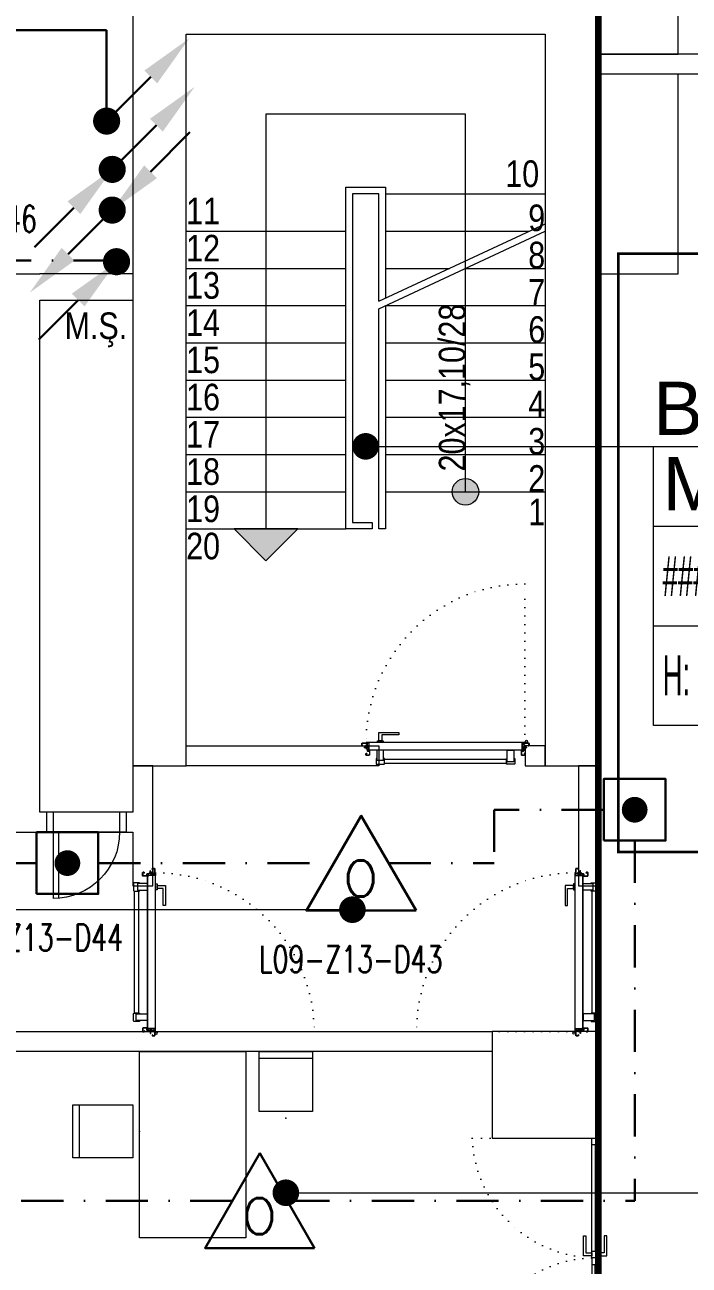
# Model space of a CAD drawing. Header units: metres. Extents: x -19121 to 152404, y -12107 to 29421.
# Drawn here: x 60009 to 60508, y 2304 to 3237 of the extents above; entities that cross this region are included whole.
import ezdxf
from ezdxf.enums import TextEntityAlignment as Align

# ---------------------------------------------------------------- set-up
doc = ezdxf.new("R2010")
doc.units = ezdxf.units.M
doc.header["$LTSCALE"] = 50
doc.header["$MEASUREMENT"] = 0
for name, pattern in [('DASHDOT', [25.4, 12.7, -6.35, 0, -6.35]), ('DOT2', [0.125, 0, -0.125]), ('DOT5', [0.75, 0, -0.75]), ('HIDDEN', [0.375, 0.25, -0.125])]:
    doc.linetypes.add(name, pattern=pattern)
doc.layers.get('0').update_dxf_attribs({"color": 9, "lineweight": 9})
for name, color, linetype, lineweight in [('00', 9, 'Continuous', 9), ('01', 9, 'Continuous', 9), ('05', 9, 'Continuous', 9), ('06B', 9, 'Continuous', 9), ('06D', 9, 'Continuous', 9), ('10', 9, 'Continuous', 9), ('14', 9, 'Continuous', 9), ('15', 9, 'Continuous', 9), ('19', 9, 'Continuous', 9), ('20', 9, 'DOT2', 9), ('21', 9, 'Continuous', 9), ('21_mahal200', 9, 'Continuous', 9), ('E-DEDEKTÖR NUMARALARI', 20, 'Continuous', 30), ('E-KABLO', 7, 'Continuous', 30), ('E-OK', 3, 'Continuous', 30), ('E-OPTİK DUMAN DEDEKTÖRÜ', 7, 'Continuous', 30), ('E-YANGIN İHBAR BUTONU', 7, 'Continuous', 30)]:
    doc.layers.add(name, color=color, linetype=linetype, lineweight=lineweight)
doc.styles.add('Arial', font='arial.ttf', dxfattribs={"height": 2.5})
doc.styles.add('E-YAZI', font='txttw.shx', dxfattribs={"height": 200})
doc.styles.add('MuuM_TEXT-STANDART', font='ARIALN.TTF')
doc.dimstyles.new('MuuM_DIM200', dxfattribs={"dimscale": 20, "dimtxt": 2, "dimasz": 1, "dimexe": 1, "dimexo": 1, "dimgap": 1, "dimtad": 1, "dimdec": 1, "dimrnd": 0.5, "dimdsep": 46, "dimtxsty": 'MuuM_TEXT-STANDART', "dimblk": 'ARCHTICK', "dimcen": 0, "dimdle": 0.15, "dimclrd": 256, "dimclre": 256, "dimclrt": 256, "dimadec": 0, "dimazin": 0, "dimtfac": 5, "dimtdec": 1, "dimtix": 1, "dimtmove": 2, "dimatfit": 3, "dimldrblk": 'DOT', "dimfxl": 3, "dimfxlon": 1, "dimtolj": 1, "dimlwd": -1, "dimlwe": -1, "dimarcsym": 0})

# ---------------------------------------------------------------- blocks, each defined once
blk = doc.blocks.new('100_OPTİK DUMAN DEDEKTÖRÜ 085')
at = {"layer": 'E-OPTİK DUMAN DEDEKTÖRÜ', "color": 4}
blk.add_lwpolyline([(2.059, 0), (0, 3.566), (-2.059, 0)], close=True, dxfattribs=at)
at = {"layer": 'E-OPTİK DUMAN DEDEKTÖRÜ', "color": 3, "style": 'E-YAZI'}
blk.add_text('O', height=1.36, dxfattribs=at).set_placement((-0.022, 1.201), align=Align.MIDDLE)
blk = doc.blocks.new('100_YANGIN İHBAR BUTONU 085')
at = {"layer": 'E-YANGIN İHBAR BUTONU', "color": 4}
blk.add_lwpolyline([(-1.16, -1.16), (-1.16, 1.16), (1.16, 1.16), (1.16, -1.16)], close=True, dxfattribs=at)
at = {"layer": 'E-YANGIN İHBAR BUTONU', "color": 3, "const_width": 0.483}
blk.add_lwpolyline([(-0.242, 0, 1), (0.242, 0, 1)], format="xyb", close=True, dxfattribs=at)
blk = doc.blocks.new('*U240')
at = {"layer": 'E-OK', "color": 3, "linetype": 'Continuous'}
for p, q in [((84.9, 84.8), (172.1, 172)), ((-97.8, -97.7), (0, 0))]:
    blk.add_line(p, q, dxfattribs=at)
at = {"layer": 'E-OK', "color": 4, "linetype": 'Continuous', "const_width": 30}
blk.add_lwpolyline([(-15, 0, 1), (15, 0, 1)], format="xyb", close=True, dxfattribs=at)
at = {"layer": 'E-OK', "color": 3, "linetype": 'Continuous'}
for points in [[(99, 70.7), (70.7, 99), (0, 0)], [(-83.6, -111.9), (-111.9, -83.6), (-182.7, -182.5)]]:
    blk.add_solid(points, dxfattribs=at)
blk = doc.blocks.new('*U239')
at = {"layer": 'E-OK', "color": 3, "linetype": 'Continuous'}
blk.add_line((-97.8, -97.7), (0, 0), dxfattribs=at)
at = {"layer": 'E-OK', "color": 4, "linetype": 'Continuous', "const_width": 30}
blk.add_lwpolyline([(-15, 0, 1), (15, 0, 1)], format="xyb", close=True, dxfattribs=at)
at = {"layer": 'E-OK', "color": 3, "linetype": 'Continuous'}
blk.add_solid([(-83.6, -111.9), (-111.9, -83.6), (-182.7, -182.5)], dxfattribs=at)
blk = doc.blocks.new('*U241')
at = {"layer": 'E-OK', "color": 3, "linetype": 'Continuous'}
blk.add_line((84.9, 84.8), (172.1, 172), dxfattribs=at)
at = {"layer": 'E-OK', "color": 4, "linetype": 'Continuous', "const_width": 30}
blk.add_lwpolyline([(-15, 0, 1), (15, 0, 1)], format="xyb", close=True, dxfattribs=at)
at = {"layer": 'E-OK', "color": 3, "linetype": 'Continuous'}
blk.add_solid([(99, 70.7), (70.7, 99), (0, 0)], dxfattribs=at)
blk = doc.blocks.new('p-kolon_80x80')
blk.add_lwpolyline([(-40, -40), (40, -40), (40, 40), (-40, 40)], close=True)
blk = doc.blocks.new('1.bod.mimari.elk')
at = {"layer": '01'}
blk.add_lwpolyline([(4130, -5950), (4130, -5950), (4130, -5950), (4130, -5400), (4400, -5400), (4400, -5950), (4400, -5950), (4400, -5950), (4440, -5950), (4440, -5350), (4090, -5350), (4090, -5950), (4130, -5950)], dxfattribs=at)
blk.add_blockref('p-kolon_80x80', (4400, -6190), dxfattribs=at)
blk = doc.blocks.new('p-M01-M02_merdiven-1050')
at = {"layer": '19'}
h = blk.add_hatch(color=256, dxfattribs=at)
h.dxf.hatch_style = 1
edge = h.paths.add_edge_path()
edge.add_arc((210, -344), 10, 270, 630)
h = blk.add_hatch(color=256, dxfattribs=at)
h.dxf.hatch_style = 1
h.paths.add_polyline_path([(84, -372), (36, -372), (60, -396.04)])
at = {"layer": '19', "linetype": 'Continuous'}
for points in [[(210, -344), (210, -120), (210, -60), (60, -60), (60, -372)], [(145, -200.74), (145, -120), (125, -120), (125, -120), (125, -367), (140, -367), (140, -372), (120, -372), (120, -367), (120, -115), (120, -115), (150, -115), (150, -198.41)], [(150, -120), (270, -120)], [(0, -148), (120, -148)], [(145, -200.74), (270, -142.41)], [(145, -206.33), (270, -148)], [(150, -148), (258.02, -148)], [(0, -176), (120, -176)], [(150, -176), (198.02, -176)], [(210, -176), (270, -176)], [(0, -204), (120, -204)], [(150, -204), (270, -204)], [(0, -232), (120, -232)], [(150, -232), (270, -232)], [(0, -260), (120, -260)], [(150, -260), (270, -260)], [(0, -288), (120, -288)], [(150, -288), (270, -288)], [(0, -316), (120, -316)], [(150, -316), (270, -316)], [(0, -344), (120, -344)], [(150, -344), (270, -344)], [(0, -372), (120, -372)]]:
    blk.add_lwpolyline(points, dxfattribs=at)
at = {"layer": '19'}
for points in [[(145, -206.33), (270, -148)], [(150, -204), (150, -372), (150, -372), (145, -372), (145, -372), (145, -206.33)]]:
    blk.add_lwpolyline(points, dxfattribs=at)
blk.add_lwpolyline([(84, -372), (36, -372), (60, -396.04)], close=True, dxfattribs=at)
blk.add_circle((210, -344), 10, dxfattribs=at)
blk = doc.blocks.new('p-M01-M02_M03_formül_2a')
at = {"layer": '21', "style": 'MuuM_TEXT-STANDART'}
for s, p in [('10', (239.98, -114.81)), ('11', (0, -142.81)), ('12', (0, -170.81)), ('13', (0, -198.81)), ('14', (0, -226.81)), ('15', (0, -254.81)), ('16', (0, -282.81)), ('17', (0, -310.81)), ('18', (0, -338.81)), ('19', (0, -366.81)), ('20', (0, -394.81))]:
    blk.add_text(s, height=20, dxfattribs=at).set_placement(p)
for s, p in [('9', (270, -148)), ('8', (270, -176)), ('7', (270, -204)), ('6', (270, -232)), ('5', (270, -260)), ('4', (270, -288)), ('3', (270, -316)), ('2', (270, -344)), ('1', (270, -369.26))]:
    blk.add_text(s, height=20, dxfattribs=at).set_placement(p, align=Align.RIGHT)
blk.add_text('20x17,10/28', height=20, rotation=90, dxfattribs=at).set_placement((210, -202.6), align=Align.RIGHT)
blk = doc.blocks.new('*U19')
at = {"ltscale": 15}
for p, q in [((-25, 1), (-26, 0)), ((-25, -1), (-26, 0)), ((-23, 1), (-25, 1)), ((-23, 1), (-23, -2)), ((-21, -3), (-18, 3)), ((-21, -3), (-18, 3)), ((-20, -3), (-17, 3)), ((-20, -3), (-16, 3)), ((-18, -3), (-15, 3)), ((-18, -3), (-15, 3)), ((-18, 1), (-18, 2)), ((-17, -3), (-14, 3)), ((-17, -3), (-13, 3)), ((-17, 1), (-17, 2)), ((-15, -3), (-12, 3)), ((-15, -3), (-12, 3)), ((-15, 1), (-15, 2)), ((-14, -3), (-11, 3)), ((-14, -3), (-10, 3)), ((-14, 1), (-14, 2)), ((-12, -3), (-9, 3)), ((-12, -3), (-9, 3)), ((-12, 1), (-12, 2)), ((-11, -3), (-8, 3)), ((-11, -3), (-7, 3)), ((-11, 1), (-11, 2)), ((-9, -3), (-6, 3)), ((-9, -3), (-6, 3)), ((-9, 1), (-9, 2)), ((-8, -3), (-4, 3)), ((-8, -3), (-5, 3)), ((-8, 1), (-8, 2)), ((-6, -3), (-3, 3)), ((-6, -3), (-3, 3)), ((-6, 1), (-6, 2)), ((-5, -3), (-1, 3)), ((-5, -3), (-2, 3)), ((-5, 1), (-5, 2)), ((-3, 1), (-3, 2)), ((0, 4), (-2, 1)), ((-2, 1), (-2, 2)), ((0, 0), (-1, 0)), ((-25, -1), (-23, -2)), ((-9, -2), (-23, -2)), ((-21, -3), (-21, -2)), ((-20, -3), (-19, -2)), ((-20, -2), (-19, -2)), ((-19, -2), (-18, -2)), ((-18, -3), (-18, -2)), ((-17, -3), (-16, -2)), ((-17, -2), (-16, -2)), ((-16, -2), (-15, -2)), ((-15, -3), (-15, -2)), ((-14, -3), (-13, -2)), ((-14, -2), (-13, -2)), ((-13, -2), (-12, -2)), ((-12, -3), (-12, -2)), ((-11, -3), (-10, -2)), ((-11, -2), (-10, -2)), ((-10, -2), (-9, -2)), ((-9, -3), (-9, -2)), ((-8, -2), (-7, -2)), ((-8, -3), (-7, -2)), ((-7, -2), (-6, -2)), ((-6, -3), (-6, -2)), ((-5, -2), (-4, -2)), ((-5, -3), (-4, -2)), ((-4, -2), (-2, -2)), ((0, -4), (-2, -2)), ((0, 0), (-1, 0))]:
    blk.add_line(p, q, dxfattribs=at)
for p, q in [((-7, 1), (-23, 1)), ((-17, 1), (-19, 1)), ((-16, 1), (-17, 1)), ((-14, 1), (-16, 1)), ((-13, 1), (-14, 1)), ((-11, 1), (-13, 1)), ((-10, 1), (-11, 1)), ((-8, 1), (-10, 1)), ((-7, 1), (-8, 1)), ((-5, 1), (-7, 1)), ((-4, 1), (-5, 1)), ((-2, 1), (-4, 1)), ((-2, 1), (-2, 1)), ((0, 0), (0, 4)), ((-2, -2), (-2, -2)), ((0, 0), (0, -4))]:
    blk.add_line(p, q)
for centre, radius, start, end in [((-26, 4), 3.92, 274.361, 322.1025), ((-26, -4), 3.92, 37.8975, 85.639), ((-18, 3), 0.0971, 330.3204, 150.3204), ((-17, 3), 0.0971, 330.3204, 150.3204), ((-15, 3), 0.0971, 330.3204, 150.3204), ((-14, 3), 0.0971, 330.3204, 150.3204), ((-12, 3), 0.0971, 330.3204, 150.3204), ((-11, 3), 0.0971, 330.3204, 150.3204), ((-9, 3), 0.0971, 330.3204, 150.3204), ((-8, 3), 0.0971, 330.3204, 150.3204), ((-6, 3), 0.0971, 330.3204, 150.3204), ((-5, 3), 0.0971, 330.3204, 150.3204), ((-3, 3), 0.0971, 330.3204, 150.3204), ((-2, 3), 0.0971, 330.3204, 150.3204), ((-1, 0), 0.486, 90, 270), ((0, 4), 0.25, 0, 150.0864), ((-21, -3), 0.0971, 150.3204, 330.3204), ((-20, -3), 0.0971, 150.3204, 330.3204), ((-18, -3), 0.0971, 150.3204, 330.3204), ((-17, -3), 0.0971, 150.3204, 330.3204), ((-15, -3), 0.0971, 150.3204, 330.3204), ((-14, -3), 0.0971, 150.3204, 330.3204), ((-12, -3), 0.0971, 150.3204, 330.3204), ((-11, -3), 0.0971, 150.3204, 330.3204), ((-9, -3), 0.0971, 150.3204, 330.3204), ((-8, -3), 0.0971, 150.3204, 330.3204), ((-6, -3), 0.0971, 150.3204, 330.3204), ((-5, -3), 0.0971, 150.3204, 330.3204), ((0, -4), 0.25, 209.9136, 0)]:
    blk.add_arc(centre, radius, start, end, dxfattribs=at)
blk = doc.blocks.new('conta')
at = {"ltscale": 10}
for p, q in [((-2649.9, 5345.5), (-2649.8, 5345.6)), ((-2649.7, 5345.4), (-2649.3, 5345.4)), ((-2649.2, 5345.4), (-2649.1, 5345.5)), ((-2648.8, 5345.1), (-2648.6, 5345.3)), ((-2648.8, 5344.9), (-2648.6, 5345.2)), ((-2648.6, 5345.3), (-2648.6, 5345.3)), ((-2649.9, 5344.5), (-2649.8, 5344.3)), ((-2649.8, 5344.3), (-2649.7, 5344.3)), ((-2649, 5344), (-2648.8, 5343.8)), ((-2648.9, 5344.1), (-2648.7, 5343.9)), ((-2648.7, 5343.8), (-2648.7, 5343.8))]:
    blk.add_line(p, q, dxfattribs=at)
for centre, radius, start, end in [((-2649.8, 5345.5), 0.05, 140.6345, 188.9372), ((-2653, 5345), 3.19, 350.4674, 8.9372), ((-2649.7, 5345.6), 0.0696, 22.2428, 159.258), ((-2650.9, 5345), 1.24, 340.3382, 16.7772), ((-2649.7, 5345.4), 0.03, 90, 196.7772), ((-2649.3, 5345.5), 0.05, 270, 303.0062), ((-2649.1, 5345.5), 0.03, 4.7972, 123.0062), ((-2651.2, 5344.8), 2.33, 7.5897, 18.7951), ((-2649, 5345.6), 0.05, 18.7951, 42.1429), ((-2650.2, 5345), 1.27, 338.7066, 23.0418), ((-2648.6, 5345.3), 0.05, 52.7347, 142.7347), ((-2648.6, 5345.3), 0.05, 322.7347, 52.7347), ((-2649.9, 5344.5), 0.02, 170.4674, 213.7451), ((-2649.7, 5344.6), 0.03, 160.3382, 273.2666), ((-2649.6, 5341.5), 3.01, 80.4362, 93.2666), ((-2649.2, 5344.1), 0.231, 353.9571, 81.9004), ((-2649.1, 5344.5), 0.03, 260.4362, 338.7066), ((-2648.9, 5344.1), 0.1, 173.9571, 217.2653), ((-2648.8, 5345.1), 0.05, 187.5897, 322.7347), ((-2658.2, 5345.2), 9.36, 353.6857, 357.8537), ((-2648.8, 5344.2), 0.1, 173.6857, 217.2653), ((-2648.8, 5344.8), 0.05, 142.7347, 180.2669), ((-2648.7, 5343.8), 0.05, 217.2653, 307.2653), ((-2648.7, 5343.8), 0.05, 307.2653, 37.2653)]:
    blk.add_arc(centre, radius, start, end, dxfattribs=at)
for points, knots in [([(-2649, 5345.6), (-2649, 5345.6), (-2649.1, 5345.7), (-2649.2, 5345.4), (-2649.3, 5345.7), (-2649.4, 5345.5), (-2649.5, 5345.7), (-2649.6, 5345.5), (-2649.7, 5345.6), (-2649.7, 5345.6)], [0.0086373, 0.0086373, 0.0086373, 0.0086373, 0.1097304, 0.3133405, 0.4430081, 0.5658764, 0.7165186, 0.8527974, 0.9648495, 0.9648495, 0.9648495, 0.9648495]), ([(-2649.7, 5344.3), (-2649.7, 5344.3), (-2649.7, 5344.5), (-2649.6, 5344.3), (-2649.3, 5344.4), (-2649.2, 5344.4), (-2649.2, 5344.4)], [0, 0, 0, 0, 0.1008757, 0.3841126, 0.5436166, 0.6906785, 0.6906785, 0.6906785, 0.6906785])]:
    blk.add_open_spline(points, degree=3, knots=knots, dxfattribs=at)
blk = doc.blocks.new('p-yn_sackasa')
at = {"layer": '10', "linetype": 'Continuous'}
for p, q in [((-2.19, 0), (-2.19, -0.15)), ((0, 6.16), (0, 6.9)), ((0.01, 6.9), (0.01, 6.15)), ((0.14, 6.9), (0.14, 6.16)), ((0.15, 6.9), (0.15, 6.16)), ((2.69, 7.16), (0.26, 7.16)), ((2.69, 7.15), (0.26, 7.15)), ((2.69, 7.02), (0.26, 7.02)), ((0.26, 7.01), (2.69, 7.01)), ((0.26, 6.05), (0.76, 6.05)), ((0.75, 6.04), (0.26, 6.04)), ((0.26, 5.91), (0.75, 5.91)), ((0.76, 5.9), (0.26, 5.9)), ((0.67, -0.71), (0.67, 2.27)), ((0.69, -0.71), (0.69, 2.27)), ((0.75, 5.91), (0.75, 6.04)), ((0.76, 5.9), (0.76, 6.05)), ((0.81, -0.71), (0.81, 2.27)), ((0.83, -0.71), (0.83, 2.27)), ((0.92, 2.33), (0.95, 2.32)), ((0.93, 2.34), (0.95, 2.33)), ((1.01, 2.46), (0.99, 2.47)), ((0.99, 2.46), (1.01, 2.45)), ((1.11, 2.52), (1.11, 3.73)), ((1.12, 2.52), (1.12, 3.73)), ((1.25, 3.73), (1.25, 2.52)), ((1.26, 2.52), (1.26, 3.73)), ((1.37, 3.98), (2.49, 3.98)), ((2.49, 3.97), (1.37, 3.97)), ((1.37, 3.84), (2.49, 3.84)), ((2.49, 3.83), (1.37, 3.83)), ((2.6, 3.69), (2.5, 3.36)), ((2.51, 3.35), (2.61, 3.69)), ((2.73, 3.65), (2.63, 3.32)), ((2.74, 3.64), (2.64, 3.31)), ((2.8, 3.29), (2.8, 6.9)), ((2.81, 3.29), (2.81, 6.9)), ((2.94, 3.29), (2.94, 6.9)), ((2.95, 3.29), (2.95, 6.9)), ((-2.95, -0.25), (-2.95, -1.75)), ((-2.94, -1.75), (-2.94, -0.25)), ((-2.81, -0.25), (-2.81, -1.75)), ((-2.8, -0.25), (-2.8, -1.75)), ((-2.19, 0), (-2.7, 0)), ((-2.2, -0.01), (-2.7, -0.01)), ((-2.2, -0.14), (-2.7, -0.14)), ((-2.19, -0.15), (-2.7, -0.15)), ((1.01, -1.85), (-2.7, -1.85)), ((1.01, -1.86), (-2.7, -1.86)), ((-2.7, -1.99), (1.01, -1.99)), ((1.01, -2), (-2.7, -2)), ((-2.2, -0.14), (-2.2, -0.01)), ((0.92, -0.77), (0.95, -0.76)), ((0.93, -0.78), (0.95, -0.77)), ((0.99, -0.89), (1.01, -0.88)), ((1.01, -0.89), (0.99, -0.91)), ((1.11, -0.96), (1.11, -1.75)), ((1.12, -0.96), (1.12, -1.75)), ((1.25, -0.96), (1.25, -1.75)), ((1.26, -0.96), (1.26, -1.75))]:
    blk.add_line(p, q, dxfattribs=at)
for points in [[(0.15, 2.14), (0.67, 2.14), (0.67, -0.54), (0.15, -0.54)], [(0.15, 2.14), (0.41, 2.14), (0.41, -0.54), (0.15, -0.54)]]:
    blk.add_lwpolyline(points, close=True, dxfattribs=at)
for centre, radius, start, end in [((0.26, 6.9), 0.261, 90, 180), ((0.26, 6.16), 0.261, 180, 270), ((0.26, 6.9), 0.249, 90, 180), ((0.26, 6.16), 0.249, 181.34499, 271.35021), ((0.26, 6.9), 0.122, 90, 180), ((0.26, 6.16), 0.122, 180, 270), ((0.26, 6.9), 0.11, 90, 180), ((0.26, 6.16), 0.11, 180, 270), ((0.89, 2.27), 0.219, 63.21528, 180), ((0.89, 2.27), 0.206, 63.21689, 180), ((0.89, 2.27), 0.0801, 63.21502, 180), ((0.89, 2.27), 0.0674, 63.21445, 180), ((1.04, 2.52), 0.206, 243.2197, 0), ((1.04, 2.52), 0.219, 243.21479, 0), ((1.04, 2.52), 0.0801, 243.22028, 0), ((1.04, 2.52), 0.0674, 243.21287, 0), ((1.37, 3.73), 0.253, 90, 180), ((1.37, 3.73), 0.24, 90, 180), ((1.37, 3.73), 0.114, 90, 180), ((1.37, 3.73), 0.101, 90, 180), ((2.49, 3.72), 0.261, 342.86025, 90), ((2.49, 3.72), 0.249, 342.86129, 90), ((2.49, 3.72), 0.122, 342.86074, 90), ((2.49, 3.72), 0.11, 342.86215, 90), ((2.72, 3.29), 0.232, 162.8601, 0), ((2.72, 3.29), 0.219, 162.86127, 0), ((2.72, 3.29), 0.0927, 162.86053, 0), ((2.72, 3.29), 0.0801, 162.86241, 0), ((2.69, 6.9), 0.261, 0, 90), ((2.69, 6.9), 0.249, 0, 90), ((2.69, 6.9), 0.122, 0, 90), ((2.69, 6.9), 0.11, 0, 90), ((-2.7, -0.25), 0.253, 90, 180), ((-2.7, -1.75), 0.253, 180, 270), ((-2.7, -0.25), 0.24, 90, 180), ((-2.7, -1.75), 0.24, 180, 270), ((-2.7, -0.25), 0.114, 90, 180), ((-2.7, -1.75), 0.114, 180, 270), ((-2.7, -0.25), 0.101, 90, 180), ((-2.7, -1.75), 0.101, 180, 270), ((0.89, -0.71), 0.219, 180, 296.78496), ((0.89, -0.71), 0.206, 180, 296.78515), ((0.89, -0.71), 0.0801, 180, 296.78498), ((0.89, -0.71), 0.0674, 180, 180.52454), ((0.89, -0.71), 0.0674, 180, 296.78713), ((1.04, -0.96), 0.219, 0, 116.78545), ((1.04, -0.96), 0.206, 0, 116.78362), ((1.04, -0.96), 0.0801, 0, 116.78105), ((1.04, -0.96), 0.0674, 0, 116.78713), ((1.01, -1.75), 0.114, 270, 0), ((1.01, -1.75), 0.24, 270, 0), ((1.01, -1.75), 0.101, 270, 0), ((1.01, -1.75), 0.253, 270, 0)]:
    blk.add_arc(centre, radius, start, end, dxfattribs=at)
at = {"layer": '10', "xscale": 0.0842696629213483, "yscale": 0.0842696629213483, "zscale": 0.0842696629213483}
blk.add_blockref('*U19', (0.95, 1.35), dxfattribs=at)
at = {"layer": '14', "xscale": -0.7887640449438696, "yscale": 0.7887640449438696, "zscale": 0.7887640449438204, "rotation": 90}
blk.add_blockref('conta', (4217.78, -2086.42), dxfattribs=at)
blk = doc.blocks.new('*U372')
at = {"layer": '06D'}
for points in [[(8.5, 9.56), (7.87, 9.56), (7.87, 13.56, -0.414214), (8.25, 13.93), (13.75, 13.93, -0.414214), (14.12, 13.56), (14.12, 9.56), (13.5, 9.56)], [(111.5, 9.56), (112.12, 9.56), (112.12, 13.56, 0.414214), (111.75, 13.93), (106.25, 13.93, 0.414214), (105.87, 13.56), (105.87, 9.56), (106.5, 9.56)]]:
    blk.add_lwpolyline(points, format="xyb", dxfattribs=at)
for points in [[(8.5, 12.06), (13.5, 12.06), (13.5, 3.44), (8.5, 3.44)], [(14.12, 13.31), (105.87, 13.31), (105.87, 10.18), (14.12, 10.18)], [(111.5, 10.94), (106.5, 10.94), (106.5, 3.44), (111.5, 3.44)]]:
    blk.add_lwpolyline(points, close=True, dxfattribs=at)
for points in [[(110.12, -3.81), (110.12, -10.06), (95.12, -10.06), (95.12, -8.19), (107.87, -8.19), (107.87, -8.19), (107.87, -3.81), (110.12, -3.81)], [(111.2, -2.56), (111.2, -3.81), (106.8, -3.81), (106.8, -2.56), (111.2, -2.56)]]:
    blk.add_lwpolyline(points, dxfattribs=at)
at = {"layer": '10', "ltscale": 10}
for p, q in [((2, 1.51), (1, 1.51)), ((2, 1.31), (1, 1.31)), ((1, 0.91), (2, 0.26)), ((2, 0.26), (2, 1.76)), ((2, 1.76), (2.3, 1.76)), ((2, -0.17), (2, 0.26)), ((2.3, -2.19), (2.3, 3.34)), ((2.3, 1.76), (2.3, 0.26)), ((2.3, 0.26), (2.3, -0.17)), ((2.4, 3.44), (117.6, 3.44)), ((2.45, -2.29), (2.45, 3.24)), ((2.5, 3.29), (117.5, 3.29)), ((117.55, -2.29), (117.55, 3.24)), ((117.7, -2.19), (117.7, 3.34)), ((117.7, 1.76), (118, 1.76)), ((117.7, 1.33), (117.7, 1.76)), ((117.7, 1.76), (118, 1.76)), ((117.7, 1.33), (117.7, 1.76)), ((117.7, -0.17), (117.7, 1.33)), ((117.7, -0.17), (117.7, 1.33)), ((118, 1.76), (118, 1.33)), ((118, 1.76), (118, 1.33)), ((118, 1.33), (118, -0.17)), ((119, 0.68), (118, 1.33)), ((118, 1.33), (118, -0.17)), ((119, 0.68), (118, 1.33)), ((118, 0.28), (119, 0.28)), ((118, 0.28), (119, 0.28)), ((118, 0.08), (119, 0.08)), ((118, 0.08), (119, 0.08)), ((-1.6, -2.73), (-1.73, -2.62)), ((-1.6, -2.73), (-1.73, -2.62)), ((-1.22, -2.16), (-1.22, -2.29)), ((-1.22, -2.16), (-1.05, -2.16)), ((-1.22, -2.16), (-1.22, -2.29)), ((-1.22, -2.16), (-1.05, -2.16)), ((-1.05, -2), (-1.05, -2.43)), ((-1.05, -2), (-1.05, -2.43)), ((-0.84, -2), (-0.84, -2.43)), ((-0.84, -2), (-0.84, -2.43)), ((0.3, -2.46), (0.3, -2.34)), ((0.4, -2.24), (2.25, -2.24)), ((0.4, -2.56), (119.6, -2.56)), ((0.45, -2.41), (0.45, -2.39)), ((0.45, -2.39), (2.35, -2.39)), ((0.45, -2.41), (119.54, -2.41)), ((2.3, -0.17), (2, -0.17)), ((119.54, -2.39), (117.65, -2.39)), ((118, -0.17), (117.7, -0.17)), ((118, -0.17), (117.7, -0.17)), ((119.6, -2.24), (117.75, -2.24)), ((119.55, -2.41), (119.55, -2.39)), ((119.7, -2.46), (119.7, -2.34))]:
    blk.add_line(p, q, dxfattribs=at)
blk.add_circle((-0.95, -3.26), 0.843, dxfattribs=at)
blk.add_circle((-0.95, -3.26), 0.843, dxfattribs=at)
for centre, radius, start, end in [((2.4, 3.34), 0.1, 90, 180), ((2.5, 3.24), 0.05, 90, 180), ((117.56, 3.3), 0.141, 14.92708, 75.07292), ((-0.95, -3.26), 1.01, 105.71386, 140.5908), ((-0.95, -3.26), 1.01, 105.71386, 140.5908), ((-0.42, -2.26), 0.428, 142.37905, 203.64803), ((-0.42, -2.26), 0.428, 142.37905, 203.64803), ((-0.42, -2.26), 0.302, 119.96851, 254.44758), ((-0.42, -2.26), 0.302, 119.96851, 254.44758), ((0.4, -2.34), 0.1, 90, 180), ((0.4, -2.46), 0.1, 180, 270), ((0.45, -2.39), 0.005, 90, 180), ((0.45, -2.41), 0.005, 180, 270), ((2.25, -2.19), 0.05, 270, 0), ((2.35, -2.29), 0.1, 270, 0), ((117.65, -2.29), 0.1, 180, 270), ((117.75, -2.19), 0.05, 180, 270), ((119.54, -2.39), 0.005, 0, 90), ((119.54, -2.41), 0.005, 270, 360), ((119.6, -2.34), 0.1, 0, 90), ((119.6, -2.46), 0.1, 270, 0)]:
    blk.add_arc(centre, radius, start, end, dxfattribs=at)
at = {"layer": '20'}
blk.add_lwpolyline([(0.3, -2.4), (0.3, -121.8, 0.414214), (119.7, -2.4, -1)], format="xyb", dxfattribs=at)
blk.add_blockref('p-yn_sackasa', (0, 0))
at = {"xscale": -1}
blk.add_blockref('p-yn_sackasa', (120, 0), dxfattribs=at)
blk = doc.blocks.new('*U373')
at = {"layer": '06D'}
for points in [[(8.5, 9.56), (7.87, 9.56), (7.87, 13.56, -0.414214), (8.25, 13.93), (13.75, 13.93, -0.414214), (14.12, 13.56), (14.12, 9.56), (13.5, 9.56)], [(111.5, 9.56), (112.12, 9.56), (112.12, 13.56, 0.414214), (111.75, 13.93), (106.25, 13.93, 0.414214), (105.87, 13.56), (105.87, 9.56), (106.5, 9.56)]]:
    blk.add_lwpolyline(points, format="xyb", dxfattribs=at)
for points in [[(8.5, 10.94), (13.5, 10.94), (13.5, 3.44), (8.5, 3.44)], [(105.87, 13.31), (14.12, 13.31), (14.12, 10.18), (105.87, 10.18)], [(111.5, 12.06), (106.5, 12.06), (106.5, 3.44), (111.5, 3.44)]]:
    blk.add_lwpolyline(points, close=True, dxfattribs=at)
for points in [[(8.8, -2.56), (8.8, -3.81), (13.2, -3.81), (13.2, -2.56), (8.8, -2.56)], [(9.87, -3.81), (9.87, -10.06), (24.87, -10.06), (24.87, -8.19), (12.12, -8.19), (12.12, -8.19), (12.12, -3.81), (9.87, -3.81)]]:
    blk.add_lwpolyline(points, dxfattribs=at)
at = {"layer": '10', "ltscale": 10}
for p, q in [((1, 0.68), (2, 1.33)), ((1, 0.68), (2, 1.33)), ((2, 0.28), (1, 0.28)), ((2, 0.28), (1, 0.28)), ((2, 0.08), (1, 0.08)), ((2, 0.08), (1, 0.08)), ((2, 1.76), (2, 1.33)), ((2.3, 1.76), (2, 1.76)), ((2, 1.76), (2, 1.33)), ((2.3, 1.76), (2, 1.76)), ((2, 1.33), (2, -0.17)), ((2, 1.33), (2, -0.17)), ((2.3, -2.19), (2.3, 3.34)), ((2.3, 1.33), (2.3, 1.76)), ((2.3, 1.33), (2.3, 1.76)), ((2.3, -0.17), (2.3, 1.33)), ((2.3, -0.17), (2.3, 1.33)), ((117.6, 3.44), (2.4, 3.44)), ((2.45, -2.29), (2.45, 3.24)), ((117.5, 3.29), (2.5, 3.29)), ((117.55, -2.29), (117.55, 3.24)), ((117.7, -2.19), (117.7, 3.34)), ((117.7, 1.76), (117.7, 0.26)), ((118, 1.76), (117.7, 1.76)), ((117.7, 0.26), (117.7, -0.17)), ((118, 0.26), (118, 1.76)), ((118, 1.51), (119, 1.51)), ((118, 1.31), (119, 1.31)), ((119, 0.91), (118, 0.26)), ((118, -0.17), (118, 0.26)), ((0.3, -2.46), (0.3, -2.34)), ((0.4, -2.24), (2.25, -2.24)), ((119.6, -2.56), (0.4, -2.56)), ((0.45, -2.41), (0.45, -2.39)), ((0.45, -2.39), (2.35, -2.39)), ((119.54, -2.41), (0.45, -2.41)), ((2, -0.17), (2.3, -0.17)), ((2, -0.17), (2.3, -0.17)), ((119.54, -2.39), (117.65, -2.39)), ((117.7, -0.17), (118, -0.17)), ((119.6, -2.24), (117.75, -2.24)), ((119.55, -2.41), (119.55, -2.39)), ((119.7, -2.46), (119.7, -2.34)), ((120.84, -2), (120.84, -2.43)), ((120.84, -2), (120.84, -2.43)), ((121.05, -2), (121.05, -2.43)), ((121.05, -2), (121.05, -2.43)), ((121.22, -2.16), (121.05, -2.16)), ((121.22, -2.16), (121.05, -2.16)), ((121.22, -2.16), (121.22, -2.29)), ((121.22, -2.16), (121.22, -2.29)), ((121.6, -2.73), (121.73, -2.62)), ((121.6, -2.73), (121.73, -2.62))]:
    blk.add_line(p, q, dxfattribs=at)
blk.add_circle((120.95, -3.26), 0.843, dxfattribs=at)
blk.add_circle((120.95, -3.26), 0.843, dxfattribs=at)
for centre, radius, start, end in [((2.44, 3.3), 0.141, 104.92708, 165.07292), ((117.5, 3.24), 0.05, 0, 90), ((117.6, 3.34), 0.1, 0, 90), ((0.4, -2.34), 0.1, 90, 180), ((0.4, -2.46), 0.1, 180, 270), ((0.45, -2.39), 0.005, 90, 180), ((0.45, -2.41), 0.005, 180, 270), ((2.25, -2.19), 0.05, 270, 0), ((2.35, -2.29), 0.1, 270, 0), ((117.65, -2.29), 0.1, 180, 270), ((117.75, -2.19), 0.05, 180, 270), ((119.54, -2.39), 0.005, 0, 90), ((119.54, -2.41), 0.005, 270, 360), ((119.6, -2.34), 0.1, 0, 90), ((119.6, -2.46), 0.1, 270, 0), ((120.42, -2.26), 0.302, 285.55242, 60.03149), ((120.42, -2.26), 0.302, 285.55242, 60.03149), ((120.42, -2.26), 0.428, 336.35197, 37.62095), ((120.42, -2.26), 0.428, 336.35197, 37.62095), ((120.95, -3.26), 1.01, 39.4092, 74.28614), ((120.95, -3.26), 1.01, 39.4092, 74.28614)]:
    blk.add_arc(centre, radius, start, end, dxfattribs=at)
at = {"layer": '20'}
blk.add_lwpolyline([(119.7, -2.4), (119.7, -121.8, -0.414214), (0.3, -2.4, 1)], format="xyb", dxfattribs=at)
blk.add_blockref('p-yn_sackasa', (0, 0))
at = {"xscale": -1}
blk.add_blockref('p-yn_sackasa', (120, 0), dxfattribs=at)
blk = doc.blocks.new('p-birim')
blk.add_lwpolyline([(0, 0), (1, 0), (1, 1), (0, 1)], close=True)
blk = doc.blocks.new('p-sandalye')
blk.add_line((-45, 20), (-45, -20))
blk.add_lwpolyline([(-5, 20), (-50, 20), (-50, -20), (-5, -20)], close=True)
blk.add_point((0, 0.11))
blk = doc.blocks.new('p-masa_servis')
at = {"linetype": 'DOT5'}
blk.add_lwpolyline([(0, 0), (0, 0)], dxfattribs=at)
blk.add_lwpolyline([(0, 0), (0, -80), (140, -80), (140, 0)], close=True)
for p, rotation in [((60, 0), 270), ((50, -110.11), 2.073722e-10)]:
    blk.add_blockref('p-sandalye', p, dxfattribs=dict(rotation=rotation))
blk = doc.blocks.new('p-al-01_a')
at = {"layer": '06B'}
for points in [[(-5, -88.62), (-11.25, -88.62), (-11.25, -73.62), (-9.38, -73.62), (-9.38, -86.38), (-9.38, -86.38), (-5, -86.38), (-5, -88.62)], [(0, -88.62), (6.25, -88.62), (6.25, -73.62), (4.38, -73.62), (4.38, -86.38), (4.38, -86.38), (0, -86.38), (0, -88.62)]]:
    blk.add_lwpolyline(points, dxfattribs=at)
at = {"layer": '06D'}
for p, q in [((-5, -86.87), (-5, -5)), ((0, -5), (0, -86.87)), ((-5, -93.13), (-5, -175)), ((0, -175), (0, -93.13))]:
    blk.add_line(p, q, dxfattribs=at)
at = {"layer": '10'}
for points in [[(-5, 0), (0, 0), (0, -5), (-5, -5)], [(-5, -85), (0, -85), (0, -90), (-5, -90)], [(-5, -95), (0, -95), (0, -90), (-5, -90)], [(-5, -180), (0, -180), (0, -175), (-5, -175)]]:
    blk.add_lwpolyline(points, close=True, dxfattribs=at)
at = {"layer": '15'}
for points in [[(-2.5, -5), (-2.5, -85)], [(-2.5, -175), (-2.5, -95)]]:
    blk.add_lwpolyline(points, dxfattribs=at)
at = {"layer": '20'}
for points in [[(-5.25, 0), (-94.89, 0)], [(-5.25, -180), (-94.89, -180)], [(-5, -180), (-94.89, -180)]]:
    blk.add_lwpolyline(points, dxfattribs=at)
for centre, start, end in [((-1.49, 3.38), 182.07453, 267.69369), ((-1.49, -183.38), 92.30631, 177.92547)]:
    blk.add_arc(centre, 93.46, start, end, dxfattribs=at)
blk = doc.blocks.new('_ArchTick')
at = {"color": 0, "linetype": 'ByBlock', "const_width": 0.15}
blk.add_lwpolyline([(-0.5, -0.5), (0.5, 0.5)], dxfattribs=at)
blk = doc.blocks.new('_Dot')
at = {"color": 0, "linetype": 'ByBlock', "lineweight": -2}
blk.add_line((-0.5, 0), (-1, 0), dxfattribs=at)
at = {"color": 0, "linetype": 'ByBlock', "const_width": 0.5}
blk.add_lwpolyline([(-0.25, 0, 1), (0.25, 0, 1)], format="xyb", close=True, dxfattribs=at)
blk = doc.blocks.new('0_roomno2')
blk.add_lwpolyline([(19.375, -10.5), (0, -10.5), (0, 0), (19.375, 0)], close=True)
for points in [[(0, -3), (19.375, -3)], [(8.125, -3), (8.125, -10.5)], [(11.875, -3), (11.875, -10.5)], [(15.625, -3), (15.625, -10.5)], [(0, -6.75), (8.125, -6.75)]]:
    blk.add_lwpolyline(points)
at = {"style": 'MuuM_TEXT-STANDART', "width": 0.6}
blk.add_text('H:', height=1.5, dxfattribs=at).set_placement((0.35, -8.608), align=Align.MIDDLE_LEFT)
at = {"style": 'Arial'}
blk.add_attdef('ODANO', (0, 1.17), '', height=2, dxfattribs=at)
blk.add_attdef('MEKANADI', text='', height=2, dxfattribs=at).set_placement((0.35, -3), align=Align.BOTTOM_LEFT)
at = {"style": 'MuuM_TEXT-STANDART', "width": 0.6}
for tag, p in [('YER01', (10, -4.5)), ('TAVAN01', (13.75, -4.5)), ('DUVAR01', (17.5, -4.5)), ('YER02', (10, -6.75)), ('TAVAN02', (13.75, -6.75)), ('DUVAR02', (17.5, -6.75)), ('YER03', (10, -9)), ('TAVAN03', (13.75, -9)), ('DUVAR03', (17.5, -9))]:
    blk.add_attdef(tag, text='', height=1.5, dxfattribs=at).set_placement(p, align=Align.MIDDLE_CENTER)
for tag, p in [('M2', (0.35, -4.875)), ('TEMIZTAVANYUKSEKLIGI', (1.8, -8.608))]:
    blk.add_attdef(tag, text='', height=1.5, dxfattribs=at).set_placement(p, align=Align.MIDDLE_LEFT)
blk = doc.blocks.new('ttttttttttttt')
for points in [[(3983.49, -30733.6), (3983.49, -30748.6)], [(3988.49, -30733.6), (3983.49, -30733.6)], [(3988.49, -30733.6), (3988.49, -30748.6)], [(4043.49, -30733.6), (4038.49, -30733.6)], [(4038.49, -30733.6), (4038.49, -30748.6)], [(4043.49, -30733.6), (4043.49, -30748.6)], [(3988.49, -30748.6), (3983.49, -30748.6)], [(4034.49, -30748.6), (3988.49, -30748.6)], [(4034.49, -30748.6), (4034.49, -30798.6)], [(4034.49, -30748.6), (4038.49, -30748.6)], [(4043.49, -30748.6), (4038.49, -30748.6)], [(4038.49, -30748.6), (4038.49, -30798.6)]]:
    blk.add_lwpolyline(points)
blk.add_arc((4038.49, -30748.6), 50, 180, 270)
blk = doc.blocks.new('1.bod.mimari1.elk')
at = {"layer": '00'}
for points in [[(5275, -5415), (4440, -5415)], [(5275, -5430), (4440, -5430)], [(3695.2, -6000), (3675, -6000), (3675, -6000), (3660, -6000), (3660, -5545), (3675, -5545), (3675, -5580), (4020, -5580)], [(4090, -5580), (4020, -5580)], [(3785.2, -6000), (4090, -6000), (4090, -6040.29), (4105, -6040.29), (4105, -5950), (4090, -5950), (4090, -5985), (4020, -5985), (4020, -5600), (4090, -5600)], [(4440, -6040.29), (4440, -5950), (4425, -5950), (4425, -6040.29), (4440, -6040.29)]]:
    blk.add_lwpolyline(points, dxfattribs=at)
for points in [[(4275, -5950), (4130, -5950), (4130, -5935), (4275, -5935)], [(4385, -5950), (4400, -5950), (4400, -5935), (4385, -5935)], [(3740, -6150), (4360, -6150), (4360, -6165), (3740, -6165)]]:
    blk.add_lwpolyline(points, close=True, dxfattribs=at)
at = {"layer": '06D', "color": 89, "linetype": 'HIDDEN', "true_color": 0x2e4d23, "const_width": 2}
blk.add_lwpolyline([(5355, -5565), (4455, -5565), (4455, -6015), (5355, -6015)], close=True, dxfattribs=at)
at = {"layer": '20', "ltscale": 2, "const_width": 5}
blk.add_lwpolyline([(4440, -7830), (3660, -7830), (3660, -4550), (4440, -4550)], close=True, dxfattribs=at)
for name, p in [('p-M01-M02_merdiven-1050', (4130, -5400)), ('p-M01-M02_M03_formül_2a', (4130, -5400)), ('p-al-01_a', (4440, -6230))]:
    blk.add_blockref(name, p)
at = {"xscale": -1}
blk.add_blockref('ttttttttttttt', (8068.49, 24748.79), dxfattribs=at)
at = {"layer": '05', "xscale": 60.00000000000003, "yscale": 150}
for p in [(4440, -5415), (4440, -5580)]:
    blk.add_blockref('p-birim', p, dxfattribs=at)
at = {"layer": '05', "xscale": -1, "rotation": 90}
blk.add_blockref('p-masa_servis', (4094.88, -6165), dxfattribs=at)
at = {"layer": '10'}
for name, p, rotation in [('*U372', (4385, -5935), 180), ('*U373', (4425, -6030.15), 270)]:
    blk.add_blockref(name, p, dxfattribs=dict(at, rotation=rotation))
at = {"layer": '10', "xscale": -1, "rotation": 90}
blk.add_blockref('*U373', (4104.46, -6030.15), dxfattribs=at)
at = {"layer": '21_mahal200'}
ref = blk.add_blockref('0_roomno2', (4481.35, -5709.86), dxfattribs=dict(at, xscale=20, yscale=20, zscale=20))
ref.add_attrib('ODANO', 'B1-45', (4481.35, -5701.22), dxfattribs={"layer": '0', "height": 40, "style": 'Arial'})
ref.add_attrib('MEKANADI', 'M02 MERD.', dxfattribs={"layer": '0', "height": 40, "style": 'Arial'}).set_placement((4488.35, -5769.86), align=Align.BOTTOM_LEFT)
ref.add_attrib('M2', '##### m2', dxfattribs={"layer": '0', "height": 30, "style": 'MuuM_TEXT-STANDART', "width": 0.6}).set_placement((4488.35, -5807.36), align=Align.MIDDLE_LEFT)
ref.add_attrib('TEMIZTAVANYUKSEKLIGI', '- M', dxfattribs={"layer": '0', "height": 30, "style": 'MuuM_TEXT-STANDART', "width": 0.6}).set_placement((4517.35, -5882.02), align=Align.MIDDLE_LEFT)
ref.add_attrib('YER01', 'Y03', dxfattribs={"layer": '0', "height": 30, "style": 'MuuM_TEXT-STANDART', "width": 0.6}).set_placement((4681.35, -5799.86), align=Align.MIDDLE_CENTER)
ref.add_attrib('TAVAN01', 'T09', dxfattribs={"layer": '0', "height": 30, "style": 'MuuM_TEXT-STANDART', "width": 0.6}).set_placement((4756.35, -5799.86), align=Align.MIDDLE_CENTER)
ref.add_attrib('DUVAR01', 'D07', dxfattribs={"layer": '0', "height": 30, "style": 'MuuM_TEXT-STANDART', "width": 0.6}).set_placement((4831.35, -5799.86), align=Align.MIDDLE_CENTER)
ref.add_attrib('YER02', 'Y04', dxfattribs={"layer": '0', "height": 30, "style": 'MuuM_TEXT-STANDART', "width": 0.6}).set_placement((4681.35, -5844.86), align=Align.MIDDLE_CENTER)
at = {"layer": '21', "style": 'MuuM_TEXT-STANDART'}
blk.add_text('M.Ş.', height=20, dxfattribs=at).set_placement((4038.57, -5629.14))
at = {"layer": '21_mahal200'}
for points in [[(4265, -5709.86), (4481.35, -5709.86)], [(4255.02, -6058.3), (3642.2, -6058.3)], [(4204.98, -6271.15), (4549.65, -6271.15)]]:
    blk.add_leader(points, dimstyle='MuuM_DIM200', override={"dimasz": 1, "dimfxl": 10}, dxfattribs=at)

msp = doc.modelspace()

# ---------------------------------------------------------------- linework, layer by layer
at = {"layer": 'E-KABLO', "color": 5, "linetype": 'Continuous', "ltscale": 0.05}
for p in [(59804.07, 3233.06), (60070.2, 3164.74)]:
    msp.add_line(p, (60070.2, 3233.06), dxfattribs=at)
at = {"layer": 'E-KABLO', "color": 3, "linetype": 'DASHDOT', "ltscale": 0.05}
msp.add_line((60077.06, 3060), (58956.85, 3060), dxfattribs=at)
at = {"layer": 'E-KABLO', "color": 6, "linetype": 'DASHDOT', "ltscale": 0.05}
for p, q in [((60444.09, 2646.87), (60361.7, 2646.87)), ((60361.7, 2646.87), (60361.7, 2606.75)), ((60467.29, 2623.67), (60467.29, 2352.84)), ((60017.49, 2606.75), (59835.43, 2606.75)), ((60063.88, 2606.75), (60241.1, 2606.75)), ((60282.27, 2606.75), (60361.7, 2606.75)), ((60164.85, 2352.84), (59795.95, 2352.84)), ((60206.02, 2352.84), (60467.29, 2352.84))]:
    msp.add_line(p, q, dxfattribs=at)

# ---------------------------------------------------------------- block references
at = {"layer": '06D'}
for name in ['1.bod.mimari.elk', '1.bod.mimari1.elk']:
    msp.add_blockref(name, (56000, 8630), dxfattribs=at)
at = {"layer": 'E-OK', "xscale": -0.34, "yscale": 0.34, "zscale": 0.34}
for name, p, rotation in [('*U239', (60070.2, 3164.74), 90), ('*U240', (60074.41, 3128.43), 90), ('*U240', (60074.41, 3097.81), 270), ('*U241', (60077.64, 3059.01), 90)]:
    msp.add_blockref(name, p, dxfattribs=dict(at, rotation=rotation))
at = {"layer": 'E-OPTİK DUMAN DEDEKTÖRÜ', "xscale": 20, "yscale": 20, "zscale": 20}
for p in [(60261.68, 2571.1), (60185.43, 2317.19)]:
    msp.add_blockref('100_OPTİK DUMAN DEDEKTÖRÜ 085', p, dxfattribs=at)
at = {"layer": 'E-YANGIN İHBAR BUTONU', "xscale": 20, "yscale": 20, "zscale": 20}
for p in [(60467.29, 2646.87), (60040.69, 2606.75)]:
    msp.add_blockref('100_YANGIN İHBAR BUTONU 085', p, dxfattribs=at)

# ---------------------------------------------------------------- texts
at = {"layer": 'E-DEDEKTÖR NUMARALARI', "style": 'E-YAZI', "width": 0.7}
for s, p in [('L09-Z13-D46', (59879.82, 3081.23)), ('L09-Z13-D44', (59944.56, 2540.86)), ('L09-Z13-D43', (60184.74, 2524.41))]:
    msp.add_text(s, height=20, dxfattribs=at).set_placement(p)

doc.saveas('drawing.dxf')
